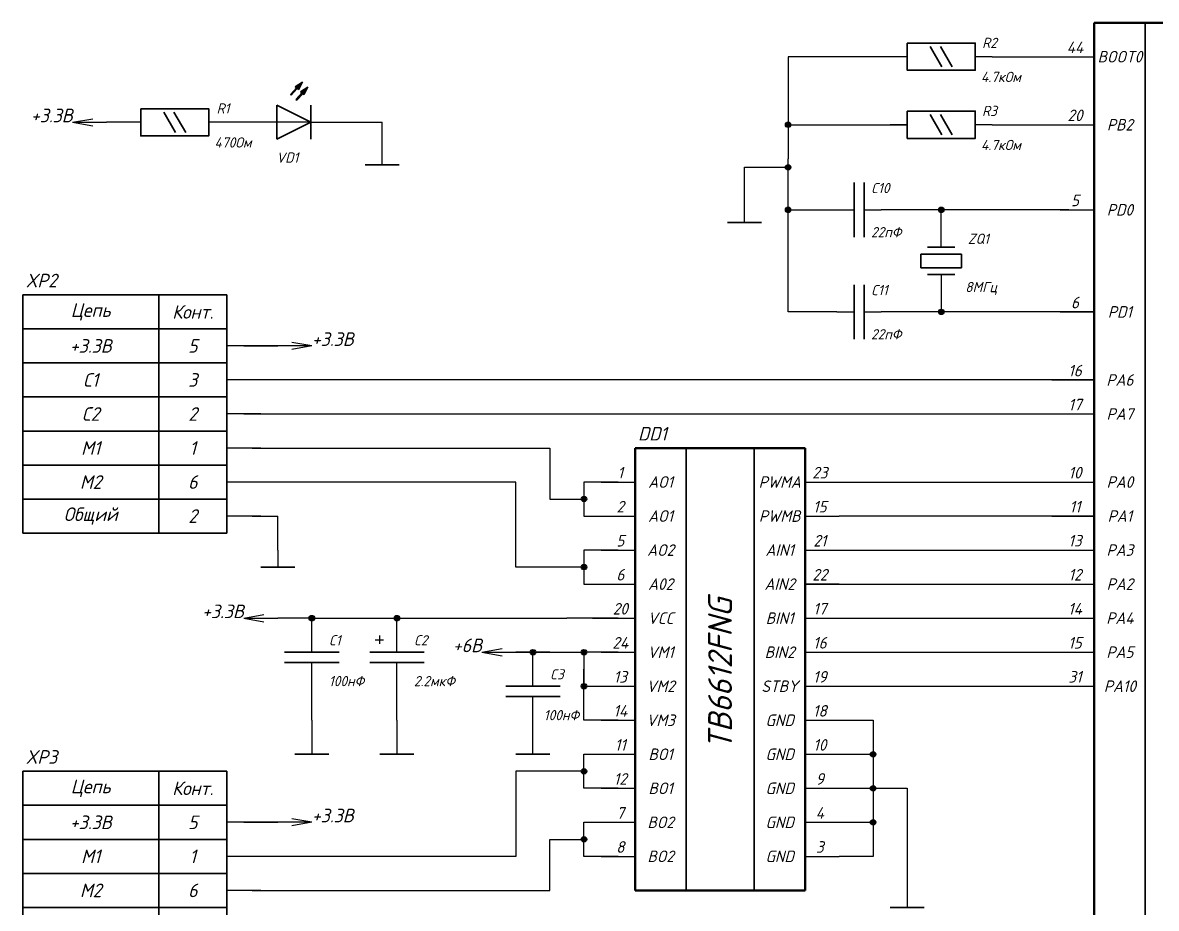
# Model space of a CAD drawing. Header units: inches. Extents: x -14 to 5184, y -66 to 1689.
# Drawn here: x 2052.6 to 2219.2, y 994.5 to 1124.6 of the extents above; entities that cross this region are included whole.
import ezdxf

# ---------------------------------------------------------------- set-up
doc = ezdxf.new("R2010")
doc.units = ezdxf.units.IN
doc.header["$MEASUREMENT"] = 0
doc.layers.add('Текст', color=7, linetype='Continuous', lineweight=15)
doc.styles.get("Standard").update_dxf_attribs({"font": 'gost_b.ttf', "oblique": 15})

msp = doc.modelspace()

# ---------------------------------------------------------------- hatches: boundary and pattern name
at = {"lineweight": 25, "transparency": 33554607}
h = msp.add_hatch(color=0, dxfattribs=at)
h.dxf.hatch_style = 1
h.paths.add_polyline_path([(2092.6377, 1115.2054), (2093.1163, 1114.7566), (2093.7075, 1115.8806)])
h.paths.add_polyline_path([(2092.8218, 1115.0327), (2091.9403, 1114.0788), (2092.0505, 1113.977), (2092.9313, 1114.9301)])
h = msp.add_hatch(color=0, dxfattribs=at)
h.dxf.hatch_style = 1
h.paths.add_polyline_path([(2094.5248, 1115.1253), (2093.455, 1114.4501), (2093.9337, 1114.0013)])
h.paths.add_polyline_path([(2093.7486, 1114.1748), (2093.6392, 1114.2774), (2092.7576, 1113.3235), (2092.8678, 1113.2217)])
at = {"lineweight": 25, "transparency": 33554684}
h = msp.add_hatch(color=0, dxfattribs=at)
h.dxf.hatch_style = 1
h.paths.add_polyline_path([(2165.0969, 1110.0106, 0.41421356), (2164.6969, 1109.6106), (2165.0969, 1109.6106)])
h.paths.add_polyline_path([(2165.0969, 1110.0106), (2165.0969, 1109.6106), (2165.4969, 1109.6106, 0.41421356)])
h.paths.add_polyline_path([(2165.4969, 1109.6106), (2164.6969, 1109.6106, 1)])
h = msp.add_hatch(color=0, dxfattribs=at)
h.dxf.hatch_style = 1
h.paths.add_polyline_path([(2165.0969, 1103.7606, 0.41421356), (2164.6969, 1103.3606), (2165.0969, 1103.3606)])
h.paths.add_polyline_path([(2165.0969, 1103.7606), (2165.0969, 1103.3606), (2165.4969, 1103.3606, 0.41421356)])
h.paths.add_polyline_path([(2165.4969, 1103.3606), (2164.6969, 1103.3606, 1)])
h = msp.add_hatch(color=0, dxfattribs=at)
h.dxf.hatch_style = 1
h.paths.add_polyline_path([(2165.0969, 1097.5106, 0.41421356), (2164.6969, 1097.1106), (2165.0969, 1097.1106)])
h.paths.add_polyline_path([(2165.0969, 1097.5106), (2165.0969, 1097.1106), (2165.4969, 1097.1106, 0.41421356)])
h.paths.add_polyline_path([(2165.4969, 1097.1106), (2164.6969, 1097.1106, 1)])
h = msp.add_hatch(color=0, dxfattribs=at)
h.dxf.hatch_style = 1
h.paths.add_polyline_path([(2187.5969, 1097.5106, 0.41421356), (2187.1969, 1097.1106), (2187.5969, 1097.1106)])
h.paths.add_polyline_path([(2187.5969, 1097.5106), (2187.5969, 1097.1106), (2187.9969, 1097.1106, 0.41421356)])
h.paths.add_polyline_path([(2187.9969, 1097.1106), (2187.1969, 1097.1106, 1)])
h = msp.add_hatch(color=0, dxfattribs=at)
h.dxf.hatch_style = 1
h.paths.add_polyline_path([(2187.5969, 1082.5106, 0.41421356), (2187.1969, 1082.1106), (2187.5969, 1082.1106)])
h.paths.add_polyline_path([(2187.5969, 1082.5106), (2187.5969, 1082.1106), (2187.9969, 1082.1106, 0.41421356)])
h.paths.add_polyline_path([(2187.9969, 1082.1106), (2187.1969, 1082.1106, 1)])
h = msp.add_hatch(color=0, dxfattribs=at)
h.dxf.hatch_style = 1
h.paths.add_polyline_path([(2135.0969, 1055.0106, 0.41421356), (2134.6969, 1054.6106), (2135.0969, 1054.6106)])
h.paths.add_polyline_path([(2135.0969, 1055.0106), (2135.0969, 1054.6106), (2135.4969, 1054.6106, 0.41421356)])
h.paths.add_polyline_path([(2135.4969, 1054.6106), (2134.6969, 1054.6106, 1)])
h = msp.add_hatch(color=0, dxfattribs=at)
h.dxf.hatch_style = 1
h.paths.add_polyline_path([(2135.0969, 1045.0106, 0.41421356), (2134.6969, 1044.6106), (2135.0969, 1044.6106)])
h.paths.add_polyline_path([(2135.0969, 1045.0106), (2135.0969, 1044.6106), (2135.4969, 1044.6106, 0.41421356)])
h.paths.add_polyline_path([(2135.4969, 1044.6106), (2134.6969, 1044.6106, 1)])
h = msp.add_hatch(color=0, dxfattribs=at)
h.dxf.hatch_style = 1
h.paths.add_polyline_path([(2095.0969, 1037.5106, 0.41421356), (2094.6969, 1037.1106), (2095.0969, 1037.1106)])
h.paths.add_polyline_path([(2095.0969, 1037.5106), (2095.0969, 1037.1106), (2095.4969, 1037.1106, 0.41421356)])
h.paths.add_polyline_path([(2095.4969, 1037.1106), (2094.6969, 1037.1106, 1)])
h = msp.add_hatch(color=0, dxfattribs=at)
h.dxf.hatch_style = 1
h.paths.add_polyline_path([(2095.0969, 1037.5106, 0.41421356), (2094.6969, 1037.1106), (2095.0969, 1037.1106)])
h.paths.add_polyline_path([(2095.0969, 1037.5106), (2095.0969, 1037.1106), (2095.4969, 1037.1106, 0.41421356)])
h.paths.add_polyline_path([(2095.4969, 1037.1106), (2094.6969, 1037.1106, 1)])
h = msp.add_hatch(color=0, dxfattribs=at)
h.dxf.hatch_style = 1
h.paths.add_polyline_path([(2107.5969, 1037.5106, 0.41421356), (2107.1969, 1037.1106), (2107.5969, 1037.1106)])
h.paths.add_polyline_path([(2107.5969, 1037.5106), (2107.5969, 1037.1106), (2107.9969, 1037.1106, 0.41421356)])
h.paths.add_polyline_path([(2107.9969, 1037.1106), (2107.1969, 1037.1106, 1)])
h = msp.add_hatch(color=0, dxfattribs=at)
h.dxf.hatch_style = 1
h.paths.add_polyline_path([(2107.5969, 1037.5106, 0.41421356), (2107.1969, 1037.1106), (2107.5969, 1037.1106)])
h.paths.add_polyline_path([(2107.5969, 1037.5106), (2107.5969, 1037.1106), (2107.9969, 1037.1106, 0.41421356)])
h.paths.add_polyline_path([(2107.9969, 1037.1106), (2107.1969, 1037.1106, 1)])
h = msp.add_hatch(color=0, dxfattribs=at)
h.dxf.hatch_style = 1
h.paths.add_polyline_path([(2127.5969, 1032.5106, 0.41421356), (2127.1969, 1032.1106), (2127.5969, 1032.1106)])
h.paths.add_polyline_path([(2127.5969, 1032.5106), (2127.5969, 1032.1106), (2127.9969, 1032.1106, 0.41421356)])
h.paths.add_polyline_path([(2127.9969, 1032.1106), (2127.1969, 1032.1106, 1)])
h = msp.add_hatch(color=0, dxfattribs=at)
h.dxf.hatch_style = 1
h.paths.add_polyline_path([(2127.5969, 1032.5106, 0.41421356), (2127.1969, 1032.1106), (2127.5969, 1032.1106)])
h.paths.add_polyline_path([(2127.5969, 1032.5106), (2127.5969, 1032.1106), (2127.9969, 1032.1106, 0.41421356)])
h.paths.add_polyline_path([(2127.9969, 1032.1106), (2127.1969, 1032.1106, 1)])
h = msp.add_hatch(color=0, dxfattribs=at)
h.dxf.hatch_style = 1
h.paths.add_polyline_path([(2135.0969, 1032.5106, 0.41421356), (2134.6969, 1032.1106), (2135.0969, 1032.1106)])
h.paths.add_polyline_path([(2135.0969, 1032.5106), (2135.0969, 1032.1106), (2135.4969, 1032.1106, 0.41421356)])
h.paths.add_polyline_path([(2135.4969, 1032.1106), (2134.6969, 1032.1106, 1)])
h = msp.add_hatch(color=0, dxfattribs=at)
h.dxf.hatch_style = 1
h.paths.add_polyline_path([(2135.0969, 1027.5106, 0.41421356), (2134.6969, 1027.1106), (2135.0969, 1027.1106)])
h.paths.add_polyline_path([(2135.0969, 1027.5106), (2135.0969, 1027.1106), (2135.4969, 1027.1106, 0.41421356)])
h.paths.add_polyline_path([(2135.4969, 1027.1106), (2134.6969, 1027.1106, 1)])
h = msp.add_hatch(color=0, dxfattribs=at)
h.dxf.hatch_style = 1
h.paths.add_polyline_path([(2177.5969, 1017.5106, 0.41421356), (2177.1969, 1017.1106), (2177.5969, 1017.1106)])
h.paths.add_polyline_path([(2177.5969, 1017.5106), (2177.5969, 1017.1106), (2177.9969, 1017.1106, 0.41421356)])
h.paths.add_polyline_path([(2177.9969, 1017.1106), (2177.1969, 1017.1106, 1)])
h = msp.add_hatch(color=0, dxfattribs=at)
h.dxf.hatch_style = 1
h.paths.add_polyline_path([(2135.0969, 1015.0106, 0.41421356), (2134.6969, 1014.6106), (2135.0969, 1014.6106)])
h.paths.add_polyline_path([(2135.0969, 1015.0106), (2135.0969, 1014.6106), (2135.4969, 1014.6106, 0.41421356)])
h.paths.add_polyline_path([(2135.4969, 1014.6106), (2134.6969, 1014.6106, 1)])
h = msp.add_hatch(color=0, dxfattribs=at)
h.dxf.hatch_style = 1
h.paths.add_polyline_path([(2177.5969, 1012.5106, 0.41421356), (2177.1969, 1012.1106), (2177.5969, 1012.1106)])
h.paths.add_polyline_path([(2177.5969, 1012.5106), (2177.5969, 1012.1106), (2177.9969, 1012.1106, 0.41421356)])
h.paths.add_polyline_path([(2177.9969, 1012.1106), (2177.1969, 1012.1106, 1)])
h = msp.add_hatch(color=0, dxfattribs=at)
h.dxf.hatch_style = 1
h.paths.add_polyline_path([(2177.5969, 1007.5106, 0.41421356), (2177.1969, 1007.1106), (2177.5969, 1007.1106)])
h.paths.add_polyline_path([(2177.5969, 1007.5106), (2177.5969, 1007.1106), (2177.9969, 1007.1106, 0.41421356)])
h.paths.add_polyline_path([(2177.9969, 1007.1106), (2177.1969, 1007.1106, 1)])
h = msp.add_hatch(color=0, dxfattribs=at)
h.dxf.hatch_style = 1
h.paths.add_polyline_path([(2135.0969, 1005.0106, 0.41421356), (2134.6969, 1004.6106), (2135.0969, 1004.6106)])
h.paths.add_polyline_path([(2135.0969, 1005.0106), (2135.0969, 1004.6106), (2135.4969, 1004.6106, 0.41421356)])
h.paths.add_polyline_path([(2135.4969, 1004.6106), (2134.6969, 1004.6106, 1)])

# ---------------------------------------------------------------- linework, layer by layer
at = {"color": 0, "lineweight": 50, "transparency": 33554684}
for p, q in [((2217.5969, 1124.6106), (2210.0969, 1124.6106)), ((2210.0969, 1124.6106), (2210.0969, 952.1106)), ((2222.5969, 1124.6106), (2217.5969, 1124.6106)), ((2150.0969, 1062.1106), (2142.5969, 1062.1106)), ((2142.5969, 1062.1106), (2142.5969, 997.1106)), ((2155.0969, 1062.1106), (2150.0969, 1062.1106)), ((2155.0969, 1062.1106), (2160.0969, 1062.1106)), ((2167.5969, 1062.1106), (2160.0969, 1062.1106)), ((2167.5969, 1062.1106), (2167.5969, 997.1106)), ((2167.5969, 1062.1106), (2167.5969, 1057.1106)), ((2142.5969, 997.1106), (2167.5969, 997.1106))]:
    msp.add_line(p, q, dxfattribs=at)
at = {"color": 0, "lineweight": 35, "transparency": 33554684}
for p, q in [((2217.5969, 1124.6106), (2217.5969, 952.1106)), ((2102.9409, 1103.7323), (2107.9409, 1103.7323)), ((2174.7828, 1097.1106), (2174.7828, 1101.1106)), ((2176.2828, 1097.1106), (2176.2828, 1101.1106)), ((2174.7828, 1097.1106), (2174.7828, 1093.1106)), ((2176.2828, 1097.1106), (2176.2828, 1093.1106)), ((2156.1692, 1095.2356), (2161.1692, 1095.2356)), ((2185.5969, 1091.6106), (2189.5969, 1091.6106)), ((2190.5969, 1090.6106), (2184.5969, 1090.6106)), ((2184.5969, 1090.6106), (2184.5969, 1088.6106)), ((2190.5969, 1088.6106), (2190.5969, 1090.6106)), ((2184.5969, 1088.6106), (2190.5969, 1088.6106)), ((2185.5969, 1087.6106), (2189.5969, 1087.6106)), ((2174.7828, 1082.1106), (2174.7828, 1086.1106)), ((2176.2828, 1082.1106), (2176.2828, 1086.1106)), ((2052.5969, 1084.6106), (2052.5969, 1069.6106)), ((2052.5969, 1084.6106), (2062.5969, 1084.6106)), ((2062.5969, 1084.6106), (2062.5969, 1084.6106)), ((2062.5969, 1084.6106), (2082.5969, 1084.6106)), ((2072.5969, 1084.6106), (2072.5969, 1069.6106)), ((2082.5969, 1084.6106), (2082.5969, 1069.6106)), ((2174.7828, 1082.1106), (2174.7828, 1078.1106)), ((2176.2828, 1082.1106), (2176.2828, 1078.1106)), ((2052.5969, 1079.6106), (2082.5969, 1079.6106)), ((2052.5969, 1074.6106), (2082.5969, 1074.6106)), ((2052.5969, 1069.6106), (2062.5969, 1069.6106)), ((2052.5969, 1059.6106), (2052.5969, 1069.6106)), ((2082.5969, 1069.6106), (2062.5969, 1069.6106)), ((2072.5969, 1059.6106), (2072.5969, 1069.6106)), ((2082.5969, 1059.6106), (2082.5969, 1069.6106)), ((2052.5969, 1064.6106), (2082.5969, 1064.6106)), ((2150.0969, 1062.1106), (2150.0969, 997.1106)), ((2160.0969, 1062.1106), (2160.0969, 997.1106)), ((2052.5969, 1059.6106), (2082.5969, 1059.6106)), ((2052.5969, 1049.6106), (2052.5969, 1059.6106)), ((2072.5969, 1049.6106), (2072.5969, 1059.6106)), ((2082.5969, 1049.6106), (2082.5969, 1059.6106)), ((2052.5969, 1054.6106), (2082.5969, 1054.6106)), ((2052.5969, 1049.6106), (2082.5969, 1049.6106)), ((2087.5969, 1044.6106), (2092.5969, 1044.6106)), ((2095.0969, 1032.1106), (2091.0969, 1032.1106)), ((2095.0969, 1032.1106), (2099.0969, 1032.1106)), ((2107.5969, 1032.1106), (2103.5969, 1032.1106)), ((2107.5969, 1032.1106), (2111.5969, 1032.1106)), ((2095.0969, 1030.6106), (2091.0969, 1030.6106)), ((2095.0969, 1030.6106), (2099.0969, 1030.6106)), ((2107.5969, 1030.6106), (2103.5969, 1030.6106)), ((2107.5969, 1030.6106), (2111.5969, 1030.6106)), ((2127.5969, 1027.1106), (2123.5969, 1027.1106)), ((2127.5969, 1027.1106), (2131.5969, 1027.1106)), ((2127.5969, 1025.6106), (2123.5969, 1025.6106)), ((2127.5969, 1025.6106), (2131.5969, 1025.6106)), ((2092.5969, 1017.1106), (2097.5969, 1017.1106)), ((2105.0969, 1017.1106), (2110.0969, 1017.1106)), ((2125.0969, 1017.1106), (2130.0969, 1017.1106)), ((2052.5969, 1014.6106), (2052.5969, 999.6106)), ((2052.5969, 1014.6106), (2062.5969, 1014.6106)), ((2062.5969, 1014.6106), (2062.5969, 1014.6106)), ((2062.5969, 1014.6106), (2082.5969, 1014.6106)), ((2072.5969, 1014.6106), (2072.5969, 999.6106)), ((2082.5969, 1014.6106), (2082.5969, 999.6106)), ((2052.5969, 1009.6106), (2082.5969, 1009.6106)), ((2052.5969, 1004.6106), (2082.5969, 1004.6106)), ((2052.5969, 999.6106), (2062.5969, 999.6106)), ((2052.5969, 989.6106), (2052.5969, 999.6106)), ((2082.5969, 999.6106), (2062.5969, 999.6106)), ((2072.5969, 989.6106), (2072.5969, 999.6106)), ((2082.5969, 989.6106), (2082.5969, 999.6106)), ((2052.5969, 994.6106), (2082.5969, 994.6106)), ((2180.0969, 994.6106), (2185.0969, 994.6106))]:
    msp.add_line(p, q, dxfattribs=at)
at = {"lineweight": 35}
for p, q in [((2185.9809, 1121.1106), (2187.7129, 1118.1106)), ((2187.4809, 1121.1106), (2189.2129, 1118.1106)), ((2073.3241, 1111.4752), (2075.0561, 1108.4752)), ((2074.8241, 1111.4752), (2076.5561, 1108.4752)), ((2185.9809, 1111.1106), (2187.7129, 1108.1106)), ((2187.4809, 1111.1106), (2189.2129, 1108.1106))]:
    msp.add_line(p, q, dxfattribs=at)
at = {"color": 0, "lineweight": 25, "transparency": 33554684}
for p, q in [((2182.5969, 1119.6106), (2165.0969, 1119.6106)), ((2165.0969, 1119.6106), (2165.0969, 1104.6106)), ((2182.5969, 1119.6106), (2180.0969, 1119.6106)), ((2195.0969, 1119.6106), (2192.5969, 1119.6106)), ((2195.0969, 1119.6106), (2206.3469, 1119.6106)), ((2205.0969, 1119.6106), (2210.0969, 1119.6106)), ((2059.9401, 1109.9752), (2062.8945, 1110.4961)), ((2059.9401, 1109.9752), (2064.9401, 1109.9752)), ((2059.9401, 1109.9752), (2062.8945, 1109.4542)), ((2069.9401, 1109.9752), (2064.9401, 1109.9752)), ((2084.9401, 1109.9752), (2079.9401, 1109.9752)), ((2165.0969, 1109.6106), (2182.5969, 1109.6106)), ((2182.5969, 1109.6106), (2180.0969, 1109.6106)), ((2195.0969, 1109.6106), (2192.5969, 1109.6106)), ((2195.0969, 1109.6106), (2206.3469, 1109.6106)), ((2205.0969, 1109.6106), (2210.0969, 1109.6106)), ((2158.6692, 1095.2356), (2158.6692, 1103.3606)), ((2165.0969, 1097.1106), (2165.0969, 1104.6106)), ((2165.0969, 1082.1106), (2165.0969, 1097.1106)), ((2165.0969, 1097.1106), (2172.2828, 1097.1106)), ((2172.2828, 1097.1106), (2174.7828, 1097.1106)), ((2176.2828, 1097.1106), (2178.7828, 1097.1106)), ((2206.3469, 1097.1106), (2178.7828, 1097.1106)), ((2187.5969, 1094.6106), (2187.5969, 1097.1106)), ((2205.0969, 1097.1106), (2210.0969, 1097.1106)), ((2187.5969, 1091.6106), (2187.5969, 1094.6106)), ((2187.5969, 1087.6106), (2187.5969, 1084.6106)), ((2187.5969, 1084.6106), (2187.5969, 1082.1106)), ((2172.2828, 1082.1106), (2165.0969, 1082.1106)), ((2172.2828, 1082.1106), (2174.7828, 1082.1106)), ((2176.2828, 1082.1106), (2178.7828, 1082.1106)), ((2210.0969, 1082.1106), (2178.7828, 1082.1106)), ((2205.0969, 1082.1106), (2210.0969, 1082.1106)), ((2090.0969, 1077.1106), (2082.5969, 1077.1106)), ((2085.0969, 1077.1106), (2090.0969, 1077.1106)), ((2095.0969, 1077.1106), (2090.0969, 1077.1106)), ((2095.0969, 1077.1106), (2092.1425, 1077.6315)), ((2095.0969, 1077.1106), (2092.1425, 1076.5896)), ((2087.5969, 1072.1106), (2082.5969, 1072.1106)), ((2210.0969, 1072.1106), (2085.0969, 1072.1106)), ((2203.8469, 1072.1106), (2210.0969, 1072.1106)), ((2087.5969, 1067.1106), (2082.5969, 1067.1106)), ((2085.0969, 1067.1106), (2210.0969, 1067.1106)), ((2098.8469, 1067.1106), (2108.8469, 1067.1106)), ((2203.8469, 1067.1106), (2210.0969, 1067.1106)), ((2205.0969, 1067.1106), (2210.0969, 1067.1106)), ((2087.5969, 1062.1106), (2082.5969, 1062.1106)), ((2086.3469, 1062.1106), (2130.0969, 1062.1106)), ((2130.0969, 1062.1106), (2130.0969, 1059.6106)), ((2130.0969, 1060.8606), (2130.0969, 1054.6106)), ((2087.5969, 1057.1106), (2082.5969, 1057.1106)), ((2098.8469, 1057.1106), (2086.3469, 1057.1106)), ((2125.0969, 1057.1106), (2086.3469, 1057.1106)), ((2125.0969, 1044.6106), (2125.0969, 1057.1106)), ((2140.0969, 1057.1106), (2135.0969, 1057.1106)), ((2135.0969, 1057.1106), (2135.0969, 1052.1106)), ((2137.5969, 1057.1106), (2142.5969, 1057.1106)), ((2167.5969, 1057.1106), (2172.5969, 1057.1106)), ((2172.5969, 1057.1106), (2210.0969, 1057.1106)), ((2203.8469, 1057.1106), (2210.0969, 1057.1106)), ((2205.0969, 1057.1106), (2210.0969, 1057.1106)), ((2130.0969, 1054.6106), (2135.0969, 1054.6106)), ((2087.5969, 1052.1106), (2082.5969, 1052.1106)), ((2086.3469, 1052.1106), (2090.0969, 1052.1106)), ((2090.0969, 1047.1106), (2090.0969, 1052.1106)), ((2135.0969, 1052.1106), (2140.0969, 1052.1106)), ((2137.5969, 1052.1106), (2142.5969, 1052.1106)), ((2167.5969, 1052.1106), (2172.5969, 1052.1106)), ((2210.0969, 1052.1106), (2172.5969, 1052.1106)), ((2203.8469, 1052.1106), (2210.0969, 1052.1106)), ((2205.0969, 1052.1106), (2210.0969, 1052.1106)), ((2090.0969, 1047.1106), (2090.0969, 1044.6106)), ((2140.0969, 1047.1106), (2135.0969, 1047.1106)), ((2135.0969, 1047.1106), (2135.0969, 1042.1106)), ((2137.5969, 1047.1106), (2142.5969, 1047.1106)), ((2167.5969, 1047.1106), (2172.5969, 1047.1106)), ((2172.5969, 1047.1106), (2210.0969, 1047.1106)), ((2203.8469, 1047.1106), (2210.0969, 1047.1106)), ((2205.0969, 1047.1106), (2210.0969, 1047.1106)), ((2135.0969, 1044.6106), (2125.0969, 1044.6106)), ((2135.0969, 1042.1106), (2140.0969, 1042.1106)), ((2137.5969, 1042.1106), (2142.5969, 1042.1106)), ((2167.5969, 1042.1106), (2172.5969, 1042.1106)), ((2172.5969, 1042.1106), (2167.5969, 1042.1106)), ((2172.5969, 1042.1106), (2210.0969, 1042.1106)), ((2203.8469, 1042.1106), (2210.0969, 1042.1106)), ((2205.0969, 1042.1106), (2210.0969, 1042.1106)), ((2085.0969, 1037.1106), (2088.0513, 1037.6315)), ((2085.0969, 1037.1106), (2090.0969, 1037.1106)), ((2085.0969, 1037.1106), (2088.0513, 1036.5896)), ((2095.0969, 1037.1106), (2090.0969, 1037.1106)), ((2095.0969, 1037.1106), (2132.5969, 1037.1106)), ((2095.0969, 1034.6106), (2095.0969, 1037.1106)), ((2107.5969, 1034.6106), (2107.5969, 1037.1106)), ((2140.0969, 1037.1106), (2132.5969, 1037.1106)), ((2136.3469, 1037.1106), (2142.5969, 1037.1106)), ((2137.5969, 1037.1106), (2142.5969, 1037.1106)), ((2167.5969, 1037.1106), (2172.5969, 1037.1106)), ((2172.5969, 1037.1106), (2210.0969, 1037.1106)), ((2203.8469, 1037.1106), (2210.0969, 1037.1106)), ((2205.0969, 1037.1106), (2210.0969, 1037.1106)), ((2095.0969, 1032.1106), (2095.0969, 1034.6106)), ((2104.4036, 1033.943), (2105.6536, 1033.943)), ((2105.0286, 1034.568), (2105.0286, 1033.318)), ((2107.5969, 1032.1106), (2107.5969, 1034.6106)), ((2120.0969, 1032.1106), (2123.0513, 1032.6315)), ((2120.0969, 1032.1106), (2125.0969, 1032.1106)), ((2120.0969, 1032.1106), (2123.0513, 1031.5896)), ((2130.0969, 1032.1106), (2125.0969, 1032.1106)), ((2127.5969, 1029.6106), (2127.5969, 1032.1106)), ((2140.0969, 1032.1106), (2135.0969, 1032.1106)), ((2135.0969, 1032.1106), (2135.0969, 1027.1106)), ((2137.5969, 1032.1106), (2142.5969, 1032.1106)), ((2167.5969, 1032.1106), (2172.5969, 1032.1106)), ((2172.5969, 1032.1106), (2210.0969, 1032.1106)), ((2203.8469, 1032.1106), (2210.0969, 1032.1106)), ((2205.0969, 1032.1106), (2210.0969, 1032.1106)), ((2095.0969, 1028.1106), (2095.0969, 1030.6106)), ((2107.5969, 1028.1106), (2107.5969, 1030.6106)), ((2095.0969, 1022.1106), (2095.0969, 1028.1106)), ((2107.5969, 1022.1106), (2107.5969, 1028.1106)), ((2127.5969, 1027.1106), (2127.5969, 1029.6106)), ((2135.0969, 1022.1106), (2135.0969, 1029.6106)), ((2135.0969, 1027.1106), (2140.0969, 1027.1106)), ((2137.5969, 1027.1106), (2142.5969, 1027.1106)), ((2137.5969, 1027.1106), (2142.5969, 1027.1106)), ((2167.5969, 1027.1106), (2172.5969, 1027.1106)), ((2203.8469, 1027.1106), (2210.0969, 1027.1106)), ((2205.0969, 1027.1106), (2210.0969, 1027.1106)), ((2127.5969, 1023.1106), (2127.5969, 1025.6106)), ((2127.5969, 1017.1106), (2127.5969, 1023.1106)), ((2095.0969, 1022.1106), (2095.0969, 1017.1106)), ((2107.5969, 1022.1106), (2107.5969, 1017.1106)), ((2140.0969, 1022.1106), (2135.0969, 1022.1106)), ((2137.5969, 1022.1106), (2142.5969, 1022.1106)), ((2167.5969, 1022.1106), (2172.5969, 1022.1106)), ((2172.5969, 1022.1106), (2177.5969, 1022.1106)), ((2177.5969, 1022.1106), (2177.5969, 1002.1106)), ((2135.0969, 1012.1106), (2135.0969, 1017.1106)), ((2135.0969, 1017.1106), (2140.0969, 1017.1106)), ((2137.5969, 1017.1106), (2142.5969, 1017.1106)), ((2167.5969, 1017.1106), (2172.5969, 1017.1106)), ((2172.5969, 1017.1106), (2177.5969, 1017.1106)), ((2135.0969, 1014.6106), (2125.0969, 1014.6106)), ((2125.0969, 1014.6106), (2125.0969, 1002.1106)), ((2140.0969, 1012.1106), (2135.0969, 1012.1106)), ((2137.5969, 1012.1106), (2142.5969, 1012.1106)), ((2167.5969, 1012.1106), (2172.5969, 1012.1106)), ((2172.5969, 1012.1106), (2177.5969, 1012.1106)), ((2177.5969, 1012.1106), (2182.5969, 1012.1106)), ((2182.5969, 1012.1106), (2182.5969, 997.1106)), ((2090.0969, 1007.1106), (2082.5969, 1007.1106)), ((2085.0969, 1007.1106), (2090.0969, 1007.1106)), ((2095.0969, 1007.1106), (2090.0969, 1007.1106)), ((2095.0969, 1007.1106), (2092.1425, 1007.6315)), ((2095.0969, 1007.1106), (2092.1425, 1006.5896)), ((2135.0969, 1002.1106), (2135.0969, 1007.1106)), ((2135.0969, 1007.1106), (2140.0969, 1007.1106)), ((2137.5969, 1007.1106), (2142.5969, 1007.1106)), ((2167.5969, 1007.1106), (2172.5969, 1007.1106)), ((2172.5969, 1007.1106), (2177.5969, 1007.1106)), ((2130.0969, 997.1106), (2130.0969, 1004.6106)), ((2130.0969, 1004.6106), (2135.0969, 1004.6106)), ((2087.5969, 1002.1106), (2082.5969, 1002.1106)), ((2098.8469, 1002.1106), (2086.3469, 1002.1106)), ((2125.0969, 1002.1106), (2086.3469, 1002.1106)), ((2140.0969, 1002.1106), (2135.0969, 1002.1106)), ((2137.5969, 1002.1106), (2142.5969, 1002.1106)), ((2167.5969, 1002.1106), (2172.5969, 1002.1106)), ((2177.5969, 1002.1106), (2172.5969, 1002.1106)), ((2087.5969, 997.1106), (2082.5969, 997.1106)), ((2086.3469, 997.1106), (2130.0969, 997.1106)), ((2182.5969, 997.1106), (2182.5969, 994.6106))]:
    msp.add_line(p, q, dxfattribs=at)
at = {"color": 0, "lineweight": 25, "transparency": 33554607}
for p, q in [((2092.8226, 1115.0336), (2091.9403, 1114.0788)), ((2092.8226, 1115.0336), (2091.9403, 1114.0788)), ((2092.9328, 1114.9318), (2092.0505, 1113.977)), ((2093.7075, 1115.8806), (2092.6377, 1115.2054)), ((2092.6377, 1115.2054), (2093.1163, 1114.7566)), ((2093.7075, 1115.8806), (2093.1163, 1114.7566)), ((2094.5248, 1115.1253), (2093.455, 1114.4501)), ((2094.5248, 1115.1253), (2093.9337, 1114.0013)), ((2091.9403, 1114.0788), (2092.0505, 1113.977)), ((2093.6399, 1114.2782), (2092.7576, 1113.3235)), ((2093.6399, 1114.2782), (2092.7576, 1113.3235)), ((2092.7576, 1113.3235), (2092.8678, 1113.2217)), ((2093.7501, 1114.1764), (2092.8678, 1113.2217)), ((2093.455, 1114.4501), (2093.9337, 1114.0013)), ((2094.9401, 1109.9752), (2084.9401, 1109.9752)), ((2094.9401, 1109.9752), (2105.4409, 1109.9752)), ((2094.9401, 1109.9752), (2105.4409, 1109.9752)), ((2105.4409, 1103.7323), (2105.4409, 1109.9752)), ((2158.6692, 1103.3606), (2165.0969, 1103.3606)), ((2120.0969, 1032.1106), (2135.0969, 1032.1106)), ((2172.5969, 1027.1106), (2205.0969, 1027.1106))]:
    msp.add_line(p, q, dxfattribs=at)
at = {"color": 0, "lineweight": 35, "transparency": 33554687}
for p, q in [((2089.9401, 1107.4752), (2089.9401, 1112.4752)), ((2094.9401, 1109.9752), (2089.9401, 1112.4752)), ((2089.9401, 1107.4752), (2089.9401, 1112.4752)), ((2094.9401, 1109.9752), (2089.9401, 1112.4752)), ((2094.9401, 1112.4752), (2094.9401, 1107.4752)), ((2094.9401, 1112.4752), (2094.9401, 1107.4752)), ((2089.9401, 1107.4752), (2094.9401, 1109.9752)), ((2089.9401, 1107.4752), (2094.9401, 1109.9752))]:
    msp.add_line(p, q, dxfattribs=at)
at = {"color": 0, "lineweight": 35, "transparency": 33554684}
for points in [[(2182.5969, 1121.6106), (2192.5969, 1121.6106), (2192.5969, 1117.6106), (2182.5969, 1117.6106)], [(2069.9401, 1111.9752), (2079.9401, 1111.9752), (2079.9401, 1107.9752), (2069.9401, 1107.9752)], [(2182.5969, 1111.6106), (2192.5969, 1111.6106), (2192.5969, 1107.6106), (2182.5969, 1107.6106)]]:
    msp.add_lwpolyline(points, close=True, dxfattribs=at)
at = {"color": 0, "lineweight": 25, "transparency": 33554684}
for centre in [(2165.0969, 1109.6106), (2165.0969, 1103.3606), (2165.0969, 1097.1106), (2187.5969, 1097.1106), (2187.5969, 1082.1106), (2135.0969, 1054.6106), (2135.0969, 1044.6106), (2095.0969, 1037.1106), (2095.0969, 1037.1106), (2107.5969, 1037.1106), (2107.5969, 1037.1106), (2127.5969, 1032.1106), (2127.5969, 1032.1106), (2135.0969, 1032.1106), (2135.0969, 1027.1106), (2177.5969, 1017.1106), (2135.0969, 1014.6106), (2177.5969, 1012.1106), (2177.5969, 1007.1106), (2135.0969, 1004.6106)]:
    msp.add_circle(centre, 0.4, dxfattribs=at)

# ---------------------------------------------------------------- texts
at = {"layer": 'Текст', "color": 0, "transparency": 33554684}
for s, width, height, insert, char_height, attachment_point in [('\\pxqc;R2', 2.5, 0, (2193.4498, 1120.8932), 1.5, 7), ('\\pxqc;{\\fGOST type B|b0|i0|c204|p0;44}', 4.374868, 2.5, (2205.073, 1120.1394), 1.7, 7), ('\\pxqc;{\\fGOST type B|b0|i0|c0|p0;BOOT0}', 7.5, 2.5, (2213.8603, 1119.6106), 1.7, 5), ('\\pxql;{\\fGOST type B|b0|i0|c204|p0;4.7кОм}', 5, 2.5, (2193.4498, 1115.8932), 1.5, 7), ('+3.3{\\fGOST type B|b0|i0|c204|p0;В}', 7.5, 2.5, (2059.9401, 1109.9752), 2, 9), ('\\pxqc;R{\\fGOST type B|b0|i0|c204|p0;1}', 2.5, 0, (2080.793, 1111.2577), 1.5, 7), ('\\pxqc;R3', 2.5, 0, (2193.4498, 1110.8932), 1.5, 7), ('\\pxqc;{\\fGOST type B|b0|i0|c204|p0;20}', 4.374868, 2.5, (2205.073, 1110.1394), 1.7, 7), ('\\pxqc;{\\fGOST type B|b0|i0|c0|p0;PB2}', 7.5, 2.5, (2213.8603, 1109.6106), 1.7, 5), ('\\pxql;470{\\fGOST type B|b0|i0|c204|p0;Ом}', 5, 2.5, (2080.793, 1106.2577), 1.5, 7), ('\\pxql;{\\fGOST type B|b0|i0|c204|p0;4.7кОм}', 5, 2.5, (2193.4498, 1105.8932), 1.5, 7), ('\\pxqc;VD{\\fGOST type B|b0|i0|c204|p0;1}', 4.25, 2.5, (2089.3789, 1105.5377), 1.5, 1), ('\\pxql;C1{\\fGOST type B|b0|i0|c204|p0;0}', 2.5, 2.5, (2177.2828, 1101.0621), 1.5, 1), ('\\pxqc;{\\fGOST type B|b0|i0|c204|p0;5}', 4.374868, 2.5, (2205.073, 1097.6394), 1.7, 7), ('{\\fGOST type B|b0|i0|c0|p0;PD0}', 7.5, 2.5, (2213.8603, 1097.1106), 1.7, 5), ('{\\fGOST type B|b0|i0|c204|p0;22пФ}', 5, 2.5, (2177.2828, 1093.0791), 1.5, 7), ('\\pxqc;{\\fGOST type B|b0|i0|c0|p0;ZQ1}', 5.943559, 0, (2190.0969, 1092.1106), 1.5, 7), ('\\pxql;{\\fGOST type B|b0|i0|c0|p0;XP2 }', 7.5, 2, (2053.0399, 1085.7164), 2, 7), ('\\pxqc;8{\\fGOST type B|b0|i0|c204|p0;МГц}', 6.756197, 2.5, (2190.0969, 1084.6106), 1.5, 7), ('\\pxql;C{\\fGOST type B|b0|i0|c204|p0;11}', 2.5, 2.5, (2177.2828, 1086.0621), 1.5, 1), ('\\pxqc;{\\fGOST type B|b0|i0|c204|p0;Цепь}', 22.5, 5, (2062.5969, 1082.1106), 2, 5), ('\\pxqc;{\\fGOST type B|b0|i0|c204|p0;Конт.}', 10, 5, (2077.5969, 1082.1106), 2, 5), ('\\pxqc;{\\fGOST type B|b0|i0|c204|p0;6}', 4.374868, 2.5, (2205.073, 1082.6394), 1.7, 7), ('\\pxqc;{\\fGOST type B|b0|i0|c0|p0;PD1}', 7.5, 2.5, (2213.8603, 1082.1106), 1.7, 5), ('\\pxqc;{\\fGOST type B|b0|i0|c0|p0;+3.3\\fGOST type B|b0|i0|c204|p0;В}', 22.5, 5, (2062.5969, 1077.1106), 2, 5), ('\\pxqc;5', 10, 5, (2077.5969, 1077.1106), 2, 5), ('+3.3{\\fGOST type B|b0|i0|c204|p0;В}', 7.5, 2.5, (2095.0969, 1077.1106), 2, 7), ('{\\fGOST type B|b0|i0|c204|p0;22пФ}', 5, 2.5, (2177.2828, 1078.0791), 1.5, 7), ('\\pxqc;{\\fGOST type B|b0|i0|c204|p0;С1}', 22.5, 5, (2062.5969, 1072.1106), 2, 5), ('\\pxqc;3', 10, 5, (2077.5969, 1072.1106), 2, 5), ('\\pxqc;{\\fGOST type B|b0|i0|c204|p0;16}', 4.374868, 2.5, (2205.073, 1072.6394), 1.7, 7), ('\\pxqc;{\\fGOST type B|b0|i0|c0|p0;PA6}', 7.5, 2.5, (2213.8603, 1072.1106), 1.7, 5), ('\\pxqc;{\\fGOST type B|b0|i0|c204|p0;С2}', 22.5, 5, (2062.5969, 1067.1106), 2, 5), ('\\pxqc;2', 10, 5, (2077.5969, 1067.1106), 2, 5), ('\\pxqc;{\\fGOST type B|b0|i0|c204|p0;17}', 4.374868, 2.5, (2205.073, 1067.6394), 1.7, 7), ('\\pxqc;{\\fGOST type B|b0|i0|c0|p0;PA7}', 7.5, 2.5, (2213.8603, 1067.1106), 1.7, 5), ('\\pxql;DD1 ', 7.5, 2, (2143.0399, 1063.2164), 2, 7), ('\\pxqc;{\\fGOST type B|b0|i0|c204|p0;М1}', 22.5, 5, (2062.5969, 1062.1106), 2, 5), ('\\pxqc;1', 10, 5, (2077.5969, 1062.1106), 2, 5), ('\\pxqc;{\\fGOST type B|b0|i0|c204|p0;М2}', 22.5, 5, (2062.5969, 1057.1106), 2, 5), ('\\pxqc;6', 10, 5, (2077.5969, 1057.1106), 2, 5), ('\\pxqc;1', 4.374868, 2.5, (2142.6208, 1057.6394), 1.7, 9), ('\\pxqc;{\\fGOST type B|b0|i0|c204|p0;23}', 4.374868, 2.5, (2167.573, 1057.6394), 1.7, 7), ('\\pxqc;{\\fGOST type B|b0|i0|c204|p0;10}', 4.374868, 2.5, (2205.073, 1057.6394), 1.7, 7), ('\\pxqc;{\\fGOST type B|b0|i0|c0|p0;AO1}', 7.5, 2.5, (2146.3603, 1057.1106), 1.7, 5), ('\\pxqc;{\\fGOST type B|b0|i0|c0|p0;PWMA}', 7.5, 2.5, (2163.8603, 1057.1106), 1.7, 5), ('\\pxqc;{\\fGOST type B|b0|i0|c0|p0;PA0}', 7.5, 2.5, (2213.8603, 1057.1106), 1.7, 5), ('\\pxqc;{\\fGOST type B|b0|i0|c204|p0;Общий}', 22.5, 5, (2062.5969, 1052.1106), 2, 5), ('\\pxqc;2', 10, 5, (2077.5969, 1052.1106), 2, 5), ('\\pxqc;{\\fGOST type B|b0|i0|c204|p0;2}', 4.374868, 2.5, (2142.6208, 1052.6394), 1.7, 9), ('\\pxqc;{\\fGOST type B|b0|i0|c204|p0;15}', 4.374868, 2.5, (2167.573, 1052.6394), 1.7, 7), ('\\pxqc;{\\fGOST type B|b0|i0|c204|p0;11}', 4.374868, 2.5, (2205.073, 1052.6394), 1.7, 7), ('\\pxqc;{\\fGOST type B|b0|i0|c0|p0;AO1}', 7.5, 2.5, (2146.3603, 1052.1106), 1.7, 5), ('\\pxqc;{\\fGOST type B|b0|i0|c0|p0;PWMB}', 7.5, 2.5, (2163.8603, 1052.1106), 1.7, 5), ('\\pxqc;{\\fGOST type B|b0|i0|c0|p0;PA1}', 7.5, 2.5, (2213.8603, 1052.1106), 1.7, 5), ('\\pxqc;{\\fGOST type B|b0|i0|c204|p0;5}', 4.374868, 2.5, (2142.6208, 1047.6394), 1.7, 9), ('\\pxqc;{\\fGOST type B|b0|i0|c204|p0;21}', 4.374868, 2.5, (2167.573, 1047.6394), 1.7, 7), ('\\pxqc;{\\fGOST type B|b0|i0|c204|p0;13}', 4.374868, 2.5, (2205.073, 1047.6394), 1.7, 7), ('\\pxqc;{\\fGOST type B|b0|i0|c0|p0;AO2}', 7.5, 2.5, (2146.3603, 1047.1106), 1.7, 5), ('\\pxqc;{\\fGOST type B|b0|i0|c0|p0;AIN1}', 7.5, 2.5, (2163.8603, 1047.1106), 1.7, 5), ('\\pxqc;{\\fGOST type B|b0|i0|c0|p0;PA3}', 7.5, 2.5, (2213.8603, 1047.1106), 1.7, 5), ('\\pxqc;{\\fGOST type B|b0|i0|c204|p0;6}', 4.374868, 2.5, (2142.6208, 1042.6394), 1.7, 9), ('\\pxqc;{\\fGOST type B|b0|i0|c204|p0;22}', 4.374868, 2.5, (2167.573, 1042.6394), 1.7, 7), ('\\pxqc;{\\fGOST type B|b0|i0|c204|p0;12}', 4.374868, 2.5, (2205.073, 1042.6394), 1.7, 7), ('\\pxqc;{\\fGOST type B|b0|i0|c0|p0;A02}', 7.5, 2.5, (2146.3603, 1042.1106), 1.7, 5), ('\\pxqc;{\\fGOST type B|b0|i0|c0|p0;AIN2}', 7.5, 2.5, (2163.8603, 1042.1106), 1.7, 5), ('\\pxqc;{\\fGOST type B|b0|i0|c0|p0;PA2}', 7.5, 2.5, (2213.8603, 1042.1106), 1.7, 5), ('+3.3{\\fGOST type B|b0|i0|c204|p0;В}', 8.01255, 3.1495, (2085.0969, 1037.1106), 2, 9), ('\\pxqc;{\\fGOST type B|b0|i0|c204|p0;20}', 4.374868, 2.5, (2142.6208, 1037.6394), 1.7, 9), ('\\pxqc;{\\fGOST type B|b0|i0|c204|p0;17}', 4.374868, 2.5, (2167.573, 1037.6394), 1.7, 7), ('\\pxqc;{\\fGOST type B|b0|i0|c204|p0;14}', 4.374868, 2.5, (2205.073, 1037.6394), 1.7, 7), ('\\pxqc;{\\fGOST type B|b0|i0|c0|p0;VCC}', 7.5, 2.5, (2146.3603, 1037.1106), 1.7, 5), ('\\pxqc;{\\fGOST type B|b0|i0|c0|p0;BIN1}', 7.5, 2.5, (2163.8603, 1037.1106), 1.7, 5), ('\\pxqc;{\\fGOST type B|b0|i0|c0|p0;PA4}', 7.5, 2.5, (2213.8603, 1037.1106), 1.7, 5), ('\\pxql;C1', 2.5, 2.5, (2097.5969, 1034.6106), 1.5, 1), ('\\pxql;C2', 2.5, 2.5, (2110.0969, 1034.6106), 1.5, 1), ('+{\\fGOST type B|b0|i0|c204|p0;6В}', 8.01255, 3.1495, (2120.0969, 1032.1106), 2, 9), ('\\pxqc;{\\fGOST type B|b0|i0|c204|p0;24}', 4.374868, 2.5, (2142.6208, 1032.6394), 1.7, 9), ('\\pxqc;{\\fGOST type B|b0|i0|c204|p0;16}', 4.374868, 2.5, (2167.573, 1032.6394), 1.7, 7), ('\\pxqc;{\\fGOST type B|b0|i0|c204|p0;15}', 4.374868, 2.5, (2205.073, 1032.6394), 1.7, 7), ('\\pxqc;{\\fGOST type B|b0|i0|c0|p0;VM1}', 7.5, 2.5, (2146.3603, 1032.1106), 1.7, 5), ('\\pxqc;{\\fGOST type B|b0|i0|c0|p0;BIN2}', 7.5, 2.5, (2163.8603, 1032.1106), 1.7, 5), ('\\pxqc;{\\fGOST type B|b0|i0|c0|p0;PA5}', 7.5, 2.5, (2213.8603, 1032.1106), 1.7, 5), ('\\pxql;{\\fGOST type B|b0|i0|c204|p0;100нФ}', 5, 2.5, (2097.5969, 1027.1106), 1.5, 7), ('\\pxql;{\\fGOST type B|b0|i0|c204|p0;2.2мкФ}', 5, 2.5, (2110.0969, 1027.1106), 1.5, 7), ('\\pxql;C3', 2.5, 2.5, (2130.0969, 1029.6106), 1.5, 1), ('\\pxqc;{\\fGOST type B|b0|i0|c204|p0;13}', 4.374868, 2.5, (2142.6208, 1027.6394), 1.7, 9), ('\\pxqc;{\\fGOST type B|b0|i0|c204|p0;19}', 4.374868, 2.5, (2167.573, 1027.6394), 1.7, 7), ('\\pxqc;{\\fGOST type B|b0|i0|c204|p0;31}', 4.374868, 2.5, (2205.073, 1027.6394), 1.7, 7), ('\\pxqc;{\\fGOST type B|b0|i0|c0|p0;VM2}', 7.5, 2.5, (2146.3603, 1027.1106), 1.7, 5), ('\\pxqc;{\\fGOST type B|b0|i0|c0|p0;STBY}', 7.5, 2.5, (2163.8603, 1027.1106), 1.7, 5), ('\\pxqc;{\\fGOST type B|b0|i0|c0|p0;PA10}', 7.5, 2.5, (2213.8603, 1027.1106), 1.7, 5), ('\\pxql;{\\fGOST type B|b0|i0|c204|p0;100нФ}', 5, 2.5, (2129.1796, 1022.1106), 1.5, 7), ('\\pxqc;{\\fGOST type B|b0|i0|c204|p0;14}', 4.374868, 2.5, (2142.6208, 1022.6394), 1.7, 9), ('\\pxqc;{\\fGOST type B|b0|i0|c204|p0;18}', 4.374868, 2.5, (2167.573, 1022.6394), 1.7, 7), ('\\pxqc;{\\fGOST type B|b0|i0|c0|p0;VM3}', 7.5, 2.5, (2146.3603, 1022.1106), 1.7, 5), ('\\pxqc;{\\fGOST type B|b0|i0|c0|p0;GND}', 7.5, 2.5, (2163.8603, 1022.1106), 1.7, 5), ('\\pxqc;{\\fGOST type B|b0|i0|c204|p0;11}', 4.374868, 2.5, (2142.6208, 1017.6394), 1.7, 9), ('\\pxqc;{\\fGOST type B|b0|i0|c204|p0;10}', 4.374868, 2.5, (2167.573, 1017.6394), 1.7, 7), ('\\pxql;XP3 ', 7.5, 2, (2053.0399, 1015.7164), 2, 7), ('\\pxqc;{\\fGOST type B|b0|i0|c0|p0;BO1}', 7.5, 2.5, (2146.3603, 1017.1106), 1.7, 5), ('\\pxqc;{\\fGOST type B|b0|i0|c0|p0;GND}', 7.5, 2.5, (2163.8603, 1017.1106), 1.7, 5), ('\\pxqc;{\\fGOST type B|b0|i0|c204|p0;Цепь}', 22.5, 5, (2062.5969, 1012.1106), 2, 5), ('\\pxqc;{\\fGOST type B|b0|i0|c204|p0;Конт.}', 10, 5, (2077.5969, 1012.1106), 2, 5), ('\\pxqc;{\\fGOST type B|b0|i0|c204|p0;12}', 4.374868, 2.5, (2142.6208, 1012.6394), 1.7, 9), ('\\pxqc;{\\fGOST type B|b0|i0|c204|p0;9}', 4.374868, 2.5, (2167.573, 1012.6394), 1.7, 7), ('\\pxqc;{\\fGOST type B|b0|i0|c0|p0;BO1}', 7.5, 2.5, (2146.3603, 1012.1106), 1.7, 5), ('\\pxqc;{\\fGOST type B|b0|i0|c0|p0;GND}', 7.5, 2.5, (2163.8603, 1012.1106), 1.7, 5), ('\\pxqc;{\\fGOST type B|b0|i0|c0|p0;+3.3\\fGOST type B|b0|i0|c204|p0;В}', 22.5, 5, (2062.5969, 1007.1106), 2, 5), ('\\pxqc;5', 10, 5, (2077.5969, 1007.1106), 2, 5), ('+3.3{\\fGOST type B|b0|i0|c204|p0;В}', 7.5, 2.5, (2095.0969, 1007.1106), 2, 7), ('\\pxqc;{\\fGOST type B|b0|i0|c204|p0;7}', 4.374868, 2.5, (2142.6208, 1007.6394), 1.7, 9), ('\\pxqc;{\\fGOST type B|b0|i0|c204|p0;4}', 4.374868, 2.5, (2167.573, 1007.6394), 1.7, 7), ('\\pxqc;{\\fGOST type B|b0|i0|c0|p0;BO2}', 7.5, 2.5, (2146.3603, 1007.1106), 1.7, 5), ('\\pxqc;{\\fGOST type B|b0|i0|c0|p0;GND}', 7.5, 2.5, (2163.8603, 1007.1106), 1.7, 5), ('\\pxqc;{\\fGOST type B|b0|i0|c204|p0;М1}', 22.5, 5, (2062.5969, 1002.1106), 2, 5), ('\\pxqc;1', 10, 5, (2077.5969, 1002.1106), 2, 5), ('\\pxqc;{\\fGOST type B|b0|i0|c204|p0;8}', 4.374868, 2.5, (2142.6208, 1002.6394), 1.7, 9), ('\\pxqc;{\\fGOST type B|b0|i0|c204|p0;3}', 4.374868, 2.5, (2167.573, 1002.6394), 1.7, 7), ('\\pxqc;{\\fGOST type B|b0|i0|c0|p0;BO2}', 7.5, 2.5, (2146.3603, 1002.1106), 1.7, 5), ('\\pxqc;{\\fGOST type B|b0|i0|c0|p0;GND}', 7.5, 2.5, (2163.8603, 1002.1106), 1.7, 5), ('\\pxqc;{\\fGOST type B|b0|i0|c204|p0;М2}', 22.5, 5, (2062.5969, 997.1106), 2, 5), ('\\pxqc;6', 10, 5, (2077.5969, 997.1106), 2, 5)]:
    msp.add_mtext_dynamic_auto_height_columns(s, width=width, gutter_width=12.5, height=height, count=1, dxfattribs=dict(at, insert=insert, char_height=char_height, attachment_point=attachment_point))
at = {"layer": 'Текст', "color": 0, "transparency": 33554684, "insert": (2155.0969, 1029.6106), "char_height": 2, "attachment_point": 5, "rotation": 90}
msp.add_mtext_dynamic_auto_height_columns('\\pxql;{\\H1.75x;TB6612FNG} ', width=23.75, gutter_width=12.5, height=5.25, count=1, dxfattribs=at)

doc.saveas('drawing.dxf')
